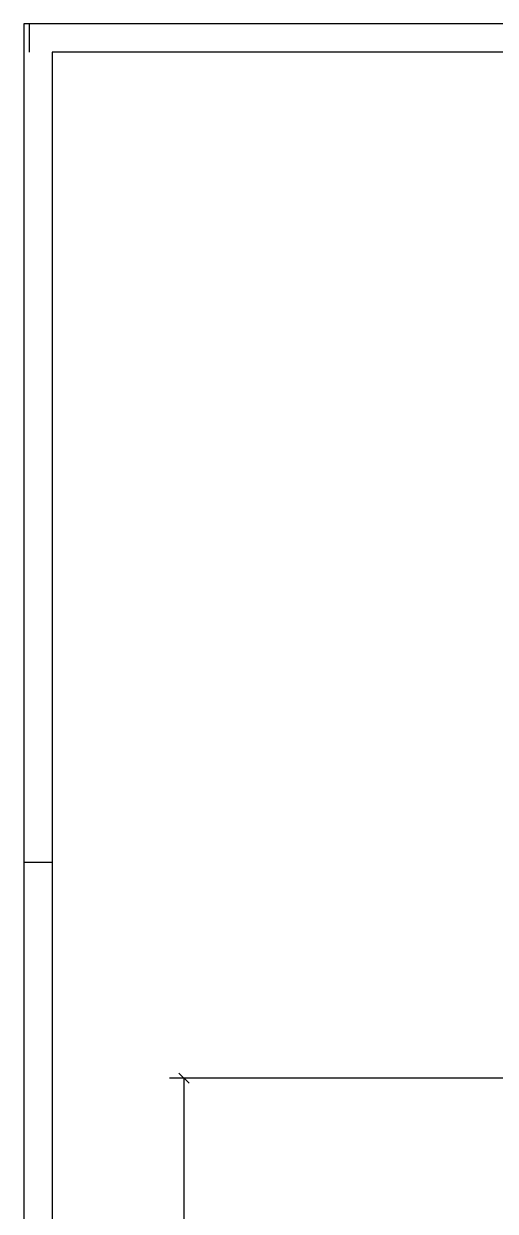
# Model space of a CAD drawing. Header units: millimetres. Extents: x -90 to 751, y -346 to 248.
# Drawn here: x -90.3 to -7.7, y 39.7 to 247.8 of the extents above; entities that cross this region are included whole.
import ezdxf

# ---------------------------------------------------------------- set-up
doc = ezdxf.new("R2010")
doc.units = ezdxf.units.MM

# ---------------------------------------------------------------- blocks, each defined once
blk = doc.blocks.new('Unknown-389633021-1131')
at = {"color": 5, "linetype": 'Continuous'}
for p, q in [((750.74, 247.77), (-90.26, 247.77)), ((-90.26, 247.77), (-90.26, -346.23)), ((-89.26, 242.77), (-89.26, 247.77)), ((745.74, 242.77), (-85.26, 242.77)), ((-85.26, 242.77), (-85.26, -341.23)), ((-85.26, 100.77), (-90.26, 100.77))]:
    blk.add_line(p, q, dxfattribs=at)
blk = doc.blocks.new('StraightDimension-389633021-3997 - 3137')
at = {"color": 7, "linetype": 'Continuous'}
for p, q in [((95.44, 63), (-64.73, 63)), ((-61.28, 62.1), (-63.08, 63.9)), ((-62.18, -173), (-62.18, 63))]:
    blk.add_line(p, q, dxfattribs=at)

msp = doc.modelspace()

# ---------------------------------------------------------------- block references
msp.add_blockref('Unknown-389633021-1131', (0, 0))

# ---------------------------------------------------------------- next in the draw order: block references
msp.add_blockref('StraightDimension-389633021-3997 - 3137', (0, 0))

doc.saveas('drawing.dxf')
